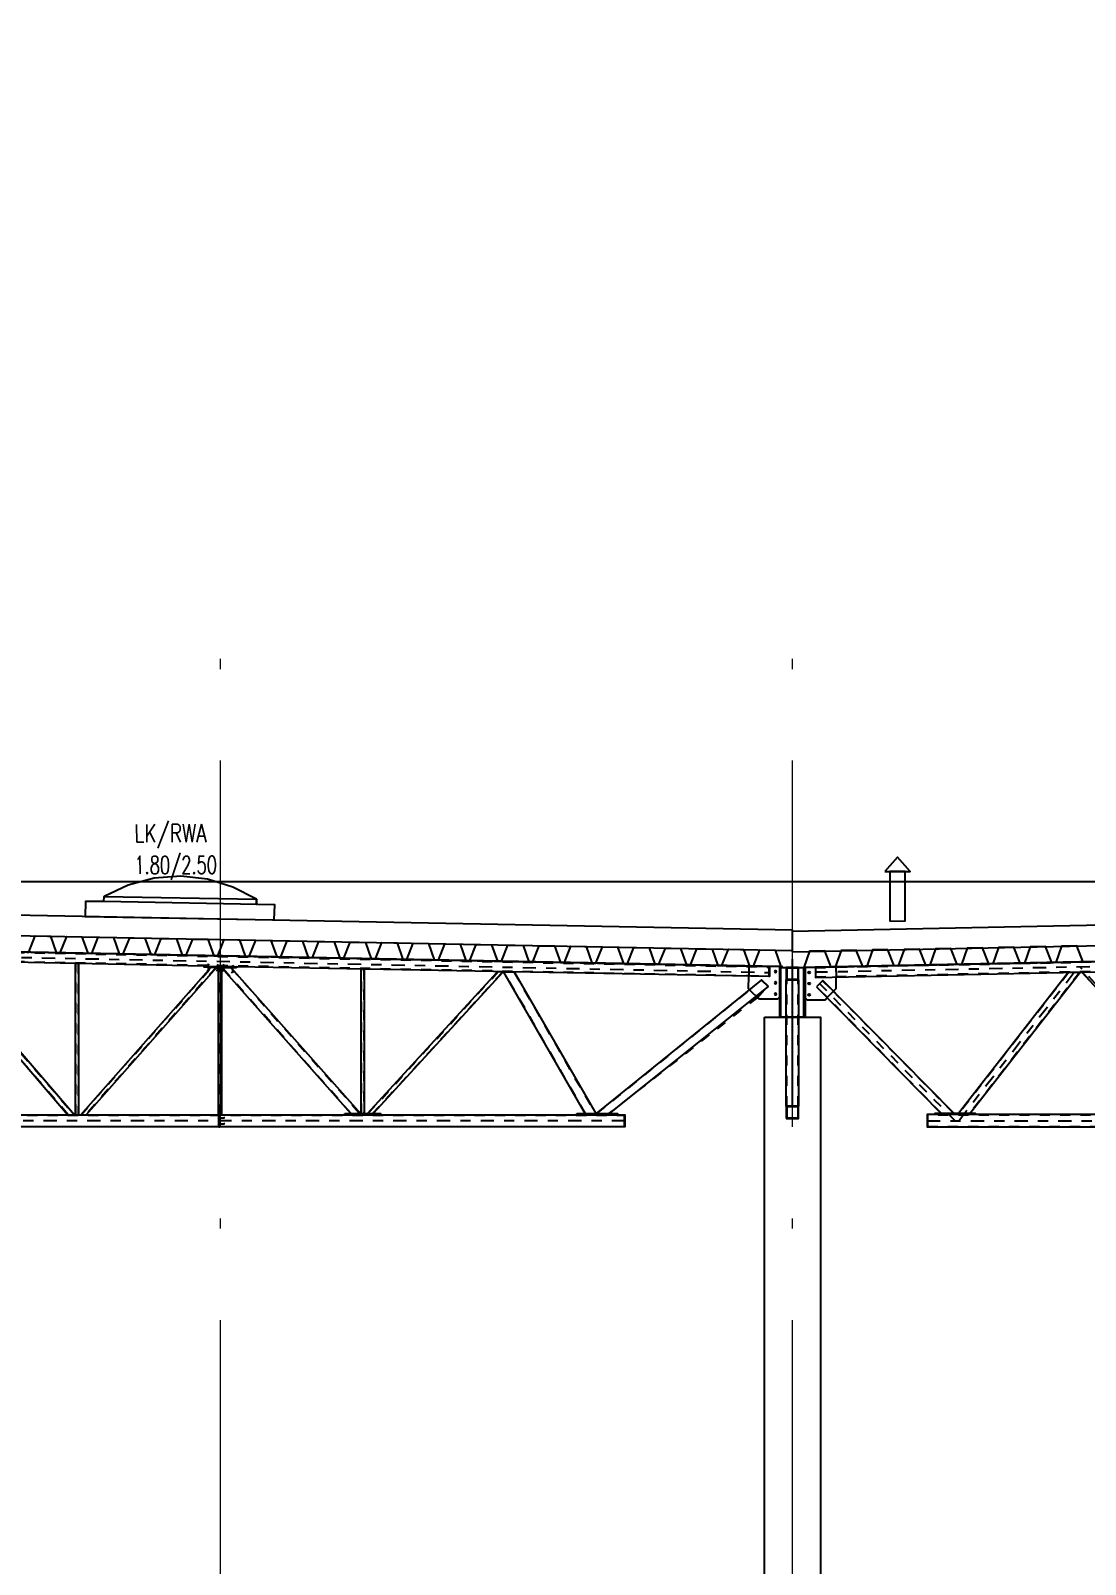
# Model space of a CAD drawing. Extents: x 6529560 to 6558080, y 5579316 to 5588131.
# Drawn here: x 6543759.87 to 6543770.25, y 5579490.75 to 5579505.82 of the extents above; entities that cross this region are included whole.
import ezdxf

# ---------------------------------------------------------------- set-up
doc = ezdxf.new("R2010")
doc.units = 0
doc.header["$MEASUREMENT"] = 0
for name, pattern in [('ACAD_ISO03W100', [30, 12, -18]), ('ACAD_ISO10W100', [18, 12, -3, 0, -3]), ('DASHDOT', [20, 13, -3.4, 0.2, -3.4]), ('HIDDEN', [0.375, 0.25, -0.125])]:
    doc.linetypes.add(name, pattern=pattern)
doc.layers.get('0').update_dxf_attribs({"color": 2, "linetype": 'CONTINUOUS', "lineweight": 5})
for name, color, linetype in [('3_Części', 7, 'CONTINUOUS'), ('5_Śruby', 7, 'CONTINUOUS'), ('ACHSRASTER', 10, 'CONTINUOUS'), ('Dachblech_Schnitt', 40, 'CONTINUOUS'), ('Kon', 3, 'CONTINUOUS'), ('KONS_KW_301L', 1, 'CONTINUOUS'), ('Os1', 6, 'CONTINUOUS'), ('P', 9, 'HIDDEN'), ('Zb', 2, 'CONTINUOUS')]:
    doc.layers.add(name, color=color, linetype=linetype)
doc.layers.add('arch_osie', color=181, linetype='CONTINUOUS', lineweight=5)
doc.styles.add('GR_STANDARD', font='simplex.shx')

# ---------------------------------------------------------------- blocks, each defined once
blk = doc.blocks.new('BL1457099143_00002')
at = {"layer": '3_Części', "color": 2, "linetype": 'HIDDEN', "ltscale": 0.1}
blk.add_line((20021, 12141), (19621, 12141), dxfattribs=at)
at = {"layer": '3_Części', "color": 3, "linetype": 'Continuous'}
blk.add_line((20021, 12141), (20021, 12151), dxfattribs=at)
blk.add_lwpolyline([(20021, 12151), (19621, 12151), (19621, 12141)], dxfattribs=at)
blk = doc.blocks.new('BL1457099143_00003')
at = {"layer": '3_Części', "color": 2, "linetype": 'HIDDEN', "ltscale": 0.1}
blk.add_line((22301, 12141), (21951, 12141), dxfattribs=at)
at = {"layer": '3_Części', "color": 3, "linetype": 'Continuous'}
blk.add_line((22301, 12141), (22301, 12151), dxfattribs=at)
blk.add_lwpolyline([(22301, 12151), (21951, 12151), (21951, 12141)], dxfattribs=at)
blk = doc.blocks.new('BL1457099143_00004')
at = {"layer": '3_Części', "color": 3, "linetype": 'Continuous'}
blk.add_lwpolyline([(19551, 12141), (19548, 12141), (19548, 12021), (19551, 12021), (19551, 12141)], dxfattribs=at)
blk = doc.blocks.new('BL1457099143_00035')
at = {"layer": '3_Części', "color": 3, "linetype": 'Continuous'}
for points in [[(23367, 13585), (23387, 13586), (23387, 13596), (23367, 13595), (23367, 13585)], [(23387, 13586), (23667, 13591), (23667, 13601), (23387, 13596)], [(23667, 13591), (23687, 13592), (23687, 13602), (23667, 13601)]]:
    blk.add_lwpolyline(points, dxfattribs=at)
blk = doc.blocks.new('BL1457099143_00036')
at = {"layer": '3_Części', "color": 3, "linetype": 'Continuous'}
for p, q in [((23531, 12131), (23531, 12031)), ((23541, 12031), (23541, 12131))]:
    blk.add_line(p, q, dxfattribs=at)
for points in [[(23531, 12141), (23531, 12131), (23541, 12131), (23541, 12141), (23531, 12141)], [(23531, 12031), (23531, 12021), (23541, 12021), (23541, 12031), (23531, 12031)]]:
    blk.add_lwpolyline(points, dxfattribs=at)
blk = doc.blocks.new('BL1457099143_00038')
at = {"layer": '3_Części', "color": 2, "linetype": 'HIDDEN', "ltscale": 0.1}
for p, q in [((18718, 13602), (18720, 13502)), ((18698, 13355), (18632, 13293))]:
    blk.add_line(p, q, dxfattribs=at)
at = {"layer": '3_Części', "color": 3, "linetype": 'Continuous'}
blk.add_line((18615, 13277), (18632, 13293), dxfattribs=at)
for points in [[(18718, 13602), (18718, 13603), (18416, 13597), (18416, 13297), (18436, 13277), (18615, 13277)], [(18698, 13355), (18722, 13378), (18720, 13502)]]:
    blk.add_lwpolyline(points, dxfattribs=at)
blk = doc.blocks.new('BL1457099143_00039')
at = {"layer": '3_Części', "color": 2, "linetype": 'HIDDEN', "ltscale": 0.1}
for p, q in [((18518, 13599), (18515, 13598)), ((18515, 13598), (18517, 13499)), ((18520, 13499), (18518, 13599)), ((18517, 13499), (18520, 13499))]:
    blk.add_line(p, q, dxfattribs=at)
blk = doc.blocks.new('BL1457099143_00040')
at = {"layer": '3_Części', "color": 3, "linetype": 'Continuous'}
blk.add_lwpolyline([(18518, 13599), (18515, 13598), (18517, 13499), (18520, 13499), (18518, 13599)], dxfattribs=at)
blk = doc.blocks.new('BL1457099143_00041')
at = {"layer": '3_Części', "color": 2, "linetype": 'HIDDEN', "ltscale": 0.1}
for p, q in [((18593, 13466), (18528, 13405)), ((18530, 13403), (18595, 13464)), ((18595, 13464), (18593, 13466)), ((18528, 13405), (18530, 13403))]:
    blk.add_line(p, q, dxfattribs=at)
blk = doc.blocks.new('BL1457099143_00042')
at = {"layer": '3_Części', "color": 3, "linetype": 'Continuous'}
blk.add_lwpolyline([(18595, 13464), (18593, 13466), (18528, 13405), (18530, 13403), (18595, 13464)], dxfattribs=at)
blk = doc.blocks.new('BL1457099143_00043')
at = {"layer": '5_Śruby', "color": 5, "linetype": 'Continuous'}
for centre in [(18456, 13547), (18456, 13437), (18456, 13327)]:
    blk.add_circle(centre, 9, dxfattribs=at)
blk = doc.blocks.new('BL1457099143_00044')
at = {"layer": '5_Śruby', "color": 2, "linetype": 'Continuous'}
for p, q in [((23396, 13606), (23406, 13598)), ((23406, 13606), (23407, 13536)), ((23416, 13606), (23406, 13598)), ((23398, 13536), (23407, 13544)), ((23417, 13536), (23407, 13544))]:
    blk.add_line(p, q, dxfattribs=at)
blk = doc.blocks.new('BL1457099143_00045')
at = {"layer": '5_Śruby', "color": 2, "linetype": 'Continuous'}
for p, q in [((23486, 12118), (23492, 12111)), ((23548, 12111), (23486, 12111)), ((23486, 12104), (23492, 12111)), ((23548, 12118), (23542, 12111)), ((23548, 12104), (23542, 12111)), ((23486, 12058), (23492, 12051)), ((23548, 12051), (23486, 12051)), ((23486, 12044), (23492, 12051)), ((23548, 12058), (23542, 12051)), ((23548, 12044), (23542, 12051))]:
    blk.add_line(p, q, dxfattribs=at)
blk = doc.blocks.new('BL1457099143_00046')
at = {"layer": '5_Śruby', "color": 2, "linetype": 'Continuous'}
for p, q in [((23489, 13615), (23496, 13610)), ((23496, 13616), (23498, 13553)), ((23503, 13616), (23496, 13610)), ((23549, 13617), (23556, 13611)), ((23556, 13617), (23558, 13554)), ((23563, 13617), (23556, 13611)), ((23490, 13553), (23497, 13559)), ((23505, 13553), (23497, 13559)), ((23550, 13554), (23557, 13560)), ((23565, 13554), (23557, 13560))]:
    blk.add_line(p, q, dxfattribs=at)
blk = doc.blocks.new('BL1457099143_00047')
at = {"layer": '5_Śruby', "color": 2, "linetype": 'Continuous'}
for p, q in [((23637, 13621), (23647, 13613)), ((23647, 13621), (23648, 13551)), ((23656, 13621), (23647, 13613)), ((23639, 13551), (23648, 13559)), ((23658, 13551), (23648, 13559))]:
    blk.add_line(p, q, dxfattribs=at)
blk = doc.blocks.new('A$C5C0C1CCD')
at = {"layer": '3_Części', "color": 3, "linetype": 'Continuous'}
for p, q in [((6269, 138), (17292, -75)), ((11733, -72), (6431, 35)), ((10391, -1532), (9090, -19)), ((9157, -20), (10457, -1532)), ((10469, -1532), (10469, -46)), ((10499, -47), (10499, -1532)), ((10520, -1532), (11802, -83)), ((11855, -84), (10573, -1532)), ((11802, -83), (11855, -84)), ((11874, -1532), (11874, -84)), ((11904, -85), (11904, -1532)), ((13177, -1522), (11905, -85)), ((11905, -85), (12000, -87)), ((12000, -87), (13270, -1522)), ((17290, -175), (12053, -78)), ((13279, -1522), (13279, -102)), ((13309, -103), (13309, -1522)), ((13341, -1522), (14619, -129)), ((14672, -130), (13395, -1522)), ((15481, -1522), (14682, -130)), ((14787, -133), (15585, -1522)), ((15593, -1522), (17215, -209)), ((17280, -271), (15716, -1522)), ((17215, -209), (17280, -271)), ((17290, -175), (17290, -175)), ((6284, -1532), (11879, -1532)), ((11879, -1652), (6284, -1652)), ((11889, -1532), (15869, -1532)), ((15869, -1652), (11889, -1652)), ((15869, -1532), (15869, -1652))]:
    blk.add_line(p, q, dxfattribs=at)
at = {"layer": '3_Części', "color": 1, "linetype": 'DASHDOT', "ltscale": 10}
for p, q in [((6269, 88), (17296, -134)), ((15874, -1592), (3988, -1592))]:
    blk.add_line(p, q, dxfattribs=at)
at = {"layer": '3_Części', "color": 2, "linetype": 'HIDDEN', "ltscale": 0.1}
for p, q in [((10472, -46), (10469, -46)), ((10496, -47), (10472, -46)), ((10496, -47), (10499, -47)), ((11733, -72), (12053, -78)), ((11877, -84), (11874, -84)), ((11901, -85), (11877, -84)), ((11901, -85), (11904, -85)), ((13282, -102), (13279, -102)), ((13306, -103), (13282, -102)), ((13306, -103), (13309, -103)), ((14623, -129), (14619, -129)), ((14668, -130), (14623, -129)), ((14668, -130), (14672, -130)), ((14685, -131), (14682, -130)), ((14783, -133), (14685, -131)), ((14783, -133), (14787, -133)), ((17091, -77), (17091, -71)), ((17290, -169), (17292, -81)), ((17292, -81), (17292, -75)), ((17089, -165), (17290, -169)), ((17089, -171), (17089, -165)), ((17175, -379), (17278, -269)), ((17290, -169), (17290, -175)), ((17114, -321), (17111, -319)), ((17177, -381), (17175, -379)), ((10395, -1532), (10391, -1532)), ((10395, -1532), (10453, -1532)), ((10453, -1532), (10457, -1532)), ((10472, -1532), (10469, -1532)), ((10472, -1532), (10496, -1532)), ((10496, -1532), (10499, -1532)), ((10524, -1532), (10520, -1532)), ((10524, -1532), (10569, -1532)), ((10569, -1532), (10573, -1532)), ((11877, -1532), (11874, -1532)), ((11877, -1532), (11901, -1532)), ((11889, -1532), (11879, -1532)), ((11879, -1652), (11889, -1652)), ((11901, -1532), (11904, -1532)), ((13181, -1522), (13177, -1522)), ((13181, -1522), (13266, -1522)), ((13266, -1522), (13270, -1522)), ((13282, -1522), (13279, -1522)), ((13282, -1522), (13306, -1522)), ((13306, -1522), (13309, -1522)), ((13345, -1522), (13341, -1522)), ((13345, -1522), (13391, -1522)), ((13391, -1522), (13395, -1522)), ((15485, -1522), (15481, -1522)), ((15485, -1522), (15582, -1522)), ((15582, -1522), (15585, -1522)), ((15597, -1522), (15593, -1522)), ((15597, -1522), (15712, -1522)), ((15712, -1522), (15716, -1522))]:
    blk.add_line(p, q, dxfattribs=at)
at = {"layer": 'KONS_KW_301L', "linetype": 'ACAD_ISO03W100'}
for p, q in [((6269, 132), (17292, -81)), ((6269, 44), (17089, -165)), ((10395, -1532), (9094, -19)), ((9153, -20), (10453, -1532)), ((10472, -1532), (10472, -46)), ((10496, -47), (10496, -1532)), ((10524, -1532), (11806, -83)), ((11851, -84), (10569, -1532)), ((11877, -1532), (11877, -84)), ((11901, -85), (11901, -1532)), ((13181, -1522), (11909, -85)), ((11996, -87), (13266, -1522)), ((13282, -1522), (13282, -102)), ((13306, -103), (13306, -1522)), ((13345, -1522), (14623, -129)), ((14668, -130), (13391, -1522)), ((15485, -1522), (14685, -131)), ((14783, -133), (15582, -1522)), ((15597, -1522), (17217, -211)), ((17175, -379), (15712, -1522)), ((3993, -1536), (15869, -1536)), ((3993, -1648), (15869, -1648))]:
    blk.add_line(p, q, dxfattribs=at)
at = {"xscale": -1}
for name, p in [('BL1457099143_00035', (35420, -13673)), ('BL1457099143_00047', (35420, -13673)), ('BL1457099143_00046', (35420, -13673)), ('BL1457099143_00044', (35420, -13673)), ('BL1457099143_00038', (35810, -13673)), ('BL1457099143_00039', (35810, -13673)), ('BL1457099143_00040', (35810, -13673)), ('BL1457099143_00043', (35810, -13673)), ('BL1457099143_00041', (35810, -13673)), ('BL1457099143_00042', (35810, -13673)), ('BL1457099143_00045', (35420, -13673)), ('BL1457099143_00036', (35420, -13673)), ('BL1457099143_00003', (35420, -13673)), ('BL1457099143_00002', (35420, -13673)), ('BL1457099143_00004', (35420, -13673))]:
    blk.add_blockref(name, p, dxfattribs=at)
blk = doc.blocks.new('A$C4F0D0C8D')
at = {"layer": 'Kon'}
for points in [[(-60, -120), (60, -120), (60, 0), (-60, 0)], [(60, -1363), (-60, -1363), (-60, -120), (60, -120)], [(-55, -115), (55, -115), (55, -5), (-55, -5)], [(-60, -1483), (60, -1483), (60, -1363), (-60, -1363)], [(-55, -1478), (55, -1478), (55, -1368), (-55, -1368)]]:
    blk.add_lwpolyline(points, close=True, dxfattribs=at)
at = {"layer": 'Os1'}
blk.add_line((0, -1363), (0, -120), dxfattribs=at)
at = {"layer": 'P'}
for p, q in [((-55, -1363), (-55, -120)), ((55, -1363), (55, -120))]:
    blk.add_line(p, q, dxfattribs=at)
blk = doc.blocks.new('BL1457099235_00038')
at = {"layer": '3_Części', "color": 3, "linetype": 'Continuous'}
blk.add_lwpolyline([(21814, 10644), (21814, 10764), (21811, 10764), (21811, 10644), (21814, 10644)], dxfattribs=at)
blk = doc.blocks.new('BL1457099235_00061')
at = {"layer": '3_Części', "color": 2, "linetype": 'HIDDEN', "ltscale": 0.1}
for p, q in [((20664, 12213), (20867, 12217)), ((20867, 12217), (20869, 12117)), ((20845, 11979), (20782, 11915))]:
    blk.add_line(p, q, dxfattribs=at)
at = {"layer": '3_Części', "color": 3, "linetype": 'Continuous'}
for points in [[(20664, 12213), (20564, 12211), (20564, 11912), (20584, 11892), (20760, 11892), (20782, 11915)], [(20845, 11979), (20871, 12005), (20869, 12117)]]:
    blk.add_lwpolyline(points, dxfattribs=at)
blk = doc.blocks.new('BL1457099235_00066')
at = {"layer": '5_Śruby', "color": 5, "linetype": 'Continuous'}
for centre in [(20604, 12162), (20604, 12052), (20604, 11942)]:
    blk.add_circle(centre, 9, dxfattribs=at)
blk = doc.blocks.new('A$C2A014632')
at = {"layer": '3_Części', "color": 1, "linetype": 'DASHDOT', "ltscale": 10}
for p, q in [((-2306, -96), (-11027, -271)), ((-9614, -1730), (-8438, -219)), ((-7083, -1677), (-8421, -218)), ((-9925, -1730), (-2311, -1730))]:
    blk.add_line(p, q, dxfattribs=at)
at = {"layer": '3_Części', "color": 2, "linetype": 'HIDDEN', "ltscale": 0.1}
for p, q in [((-11023, -227), (-10822, -223)), ((-10822, -217), (-10822, -223)), ((-8532, -271), (-8535, -271)), ((-8423, -268), (-8420, -268)), ((-8399, -268), (-8403, -268)), ((-10904, -518), (-11012, -413)), ((-10953, -353), (-10846, -458)), ((-10820, -311), (-10820, -317)), ((-10904, -518), (-10906, -520)), ((-10843, -456), (-10846, -458)), ((-9450, -1670), (-9850, -1670)), ((-9782, -1660), (-9786, -1660)), ((-9662, -1660), (-9658, -1660)), ((-9613, -1660), (-9617, -1660)), ((-9507, -1660), (-9503, -1660))]:
    blk.add_line(p, q, dxfattribs=at)
at = {"layer": '3_Części', "color": 3, "linetype": 'Continuous'}
for p, q in [((-8535, -271), (-9617, -1660)), ((-9503, -1660), (-8420, -268)), ((-8403, -268), (-7126, -1660)), ((-11014, -415), (-9786, -1660))]:
    blk.add_line(p, q, dxfattribs=at)
at = {"layer": '3_Części', "color": 1, "linetype": 'DASHDOT', "ltscale": 0.05}
blk.add_line((-10986, -379), (-9650, -1730), dxfattribs=at)
at = {"layer": '3_Części', "color": 3, "linetype": 'Continuous'}
for points in [[(-2412, -48), (-11023, -221), (-11021, -321), (-2410, -148)], [(-9658, -1660), (-10951, -350), (-11014, -415)], [(-2416, -1670), (-9920, -1670), (-9920, -1790), (-2416, -1790)], [(-9450, -1670), (-9450, -1660), (-9850, -1660), (-9850, -1670)]]:
    blk.add_lwpolyline(points, dxfattribs=at)
at = {"layer": 'ACHSRASTER'}
for p, q in [((-8420, -268), (-8403, -268)), ((-9658, -1660), (-9617, -1660))]:
    blk.add_line(p, q, dxfattribs=at)
at = {"layer": 'KONS_KW_301L', "linetype": 'ACAD_ISO03W100'}
for p, q in [((-11021, -315), (-2310, -140)), ((-2312, -52), (-10822, -223)), ((-8532, -271), (-9613, -1660)), ((-9662, -1660), (-10846, -458)), ((-2316, -1674), (-9920, -1674)), ((-9920, -1786), (-2316, -1786))]:
    blk.add_line(p, q, dxfattribs=at)
for points in [[(-8532, -271), (-8423, -268), (-9507, -1660), (-9613, -1660)], [(-7075, -1660), (-7121, -1660), (-8399, -268), (-8353, -267)], [(-9662, -1660), (-9782, -1660), (-10904, -518)]]:
    blk.add_lwpolyline(points, dxfattribs=at)
for name, p in [('BL1457099235_00061', (-31689, -12434)), ('BL1457099235_00066', (-31689, -12434)), ('BL1457099235_00038', (-31734, -12434))]:
    blk.add_blockref(name, p)

msp = doc.modelspace()

# ---------------------------------------------------------------- linework, layer by layer
at = {"layer": 'arch_osie', "linetype": 'ACAD_ISO10W100', "ltscale": 0.3, "extrusion": (8.0265e-10, -4.94832e-09, 1), "elevation": 0}
for points in [[(6543761.7402, 5579478.5458), (6543761.7402, 5579500.3799)], [(6543767.3652, 5579478.5458), (6543767.3652, 5579500.3799)]]:
    msp.add_lwpolyline(points, dxfattribs=at)
at = {"layer": 'Dachblech_Schnitt', "elevation": 0.0224}
for points in [[(6543759.8337, 5579496.7637), (6543759.8537, 5579496.7634), (6543759.9167, 5579496.9222), (6543760.0667, 5579496.9193), (6543760.1236, 5579496.7582), (6543760.1636, 5579496.7574), (6543760.2267, 5579496.9162), (6543760.3766, 5579496.9133), (6543760.4335, 5579496.7522), (6543760.4735, 5579496.7514), (6543760.5366, 5579496.9102), (6543760.6866, 5579496.9074), (6543760.7435, 5579496.7462), (6543760.7635, 5579496.7458)], [(6543760.7635, 5579496.7458), (6543760.7835, 5579496.7455), (6543760.8465, 5579496.9043), (6543760.9965, 5579496.9014), (6543761.0534, 5579496.7403), (6543761.0934, 5579496.7395), (6543761.1565, 5579496.8983), (6543761.3065, 5579496.8954), (6543761.3634, 5579496.7343), (6543761.4034, 5579496.7335), (6543761.4664, 5579496.8923), (6543761.6164, 5579496.8894), (6543761.6733, 5579496.7283), (6543761.6933, 5579496.7279)], [(6543761.6933, 5579496.7279), (6543761.7133, 5579496.7276), (6543761.7764, 5579496.8864), (6543761.9263, 5579496.8835), (6543761.9833, 5579496.7224), (6543762.0232, 5579496.7216), (6543762.0863, 5579496.8804), (6543762.2363, 5579496.8775), (6543762.2932, 5579496.7164), (6543762.3332, 5579496.7156), (6543762.3963, 5579496.8744), (6543762.5462, 5579496.8715), (6543762.6031, 5579496.7104), (6543762.6231, 5579496.71)], [(6543762.6231, 5579496.71), (6543762.6431, 5579496.7096), (6543762.7062, 5579496.8685), (6543762.8562, 5579496.8656), (6543762.9131, 5579496.7045), (6543762.9531, 5579496.7037), (6543763.0161, 5579496.8625), (6543763.1661, 5579496.8596), (6543763.223, 5579496.6985), (6543763.263, 5579496.6977), (6543763.3261, 5579496.8565), (6543763.4761, 5579496.8536), (6543763.533, 5579496.6925), (6543763.553, 5579496.6921)], [(6543763.553, 5579496.6921), (6543763.573, 5579496.6917), (6543763.636, 5579496.8506), (6543763.786, 5579496.8477), (6543763.8429, 5579496.6865), (6543763.8829, 5579496.6858), (6543763.946, 5579496.8446), (6543764.0959, 5579496.8417), (6543764.1529, 5579496.6806), (6543764.1928, 5579496.6798), (6543764.2559, 5579496.8386), (6543764.4059, 5579496.8357), (6543764.4628, 5579496.6746), (6543764.4828, 5579496.6742)], [(6543764.4828, 5579496.6742), (6543764.5028, 5579496.6738), (6543764.5659, 5579496.8327), (6543764.7158, 5579496.8298), (6543764.7727, 5579496.6686), (6543764.8127, 5579496.6679), (6543764.8758, 5579496.8267), (6543765.0258, 5579496.8238), (6543765.0827, 5579496.6627), (6543765.1227, 5579496.6619), (6543765.1857, 5579496.8207), (6543765.3357, 5579496.8178), (6543765.3926, 5579496.6567), (6543765.4126, 5579496.6563)], [(6543765.4126, 5579496.6563), (6543765.4326, 5579496.6559), (6543765.4957, 5579496.8148), (6543765.6457, 5579496.8119), (6543765.7026, 5579496.6507), (6543765.7426, 5579496.65), (6543765.8056, 5579496.8088), (6543765.9556, 5579496.8059), (6543766.0125, 5579496.6448), (6543766.0525, 5579496.644), (6543766.1156, 5579496.8028), (6543766.2655, 5579496.7999), (6543766.3225, 5579496.6388), (6543766.3424, 5579496.6384)], [(6543766.3424, 5579496.6384), (6543766.3624, 5579496.638), (6543766.4255, 5579496.7968), (6543766.5755, 5579496.794), (6543766.6324, 5579496.6328), (6543766.6724, 5579496.6321), (6543766.7355, 5579496.7909), (6543766.8854, 5579496.788), (6543766.9423, 5579496.6269), (6543766.9823, 5579496.6261), (6543767.0454, 5579496.7849), (6543767.1954, 5579496.782), (6543767.2523, 5579496.6209), (6543767.2723, 5579496.6205)], [(6543768.3868, 5579496.6291), (6543768.3668, 5579496.6287), (6543768.3036, 5579496.7875), (6543768.1536, 5579496.7845), (6543768.0969, 5579496.6233), (6543768.0569, 5579496.6225), (6543767.9936, 5579496.7812), (6543767.8437, 5579496.7782), (6543767.7869, 5579496.617), (6543767.7469, 5579496.6162), (6543767.6837, 5579496.775), (6543767.5337, 5579496.7719), (6543767.477, 5579496.6107), (6543767.457, 5579496.6103)], [(6543769.3166, 5579496.6479), (6543769.2966, 5579496.6475), (6543769.2334, 5579496.8063), (6543769.0834, 5579496.8032), (6543769.0267, 5579496.6421), (6543768.9867, 5579496.6413), (6543768.9235, 5579496.8), (6543768.7735, 5579496.797), (6543768.7167, 5579496.6358), (6543768.6767, 5579496.635), (6543768.6135, 5579496.7937), (6543768.4635, 5579496.7907), (6543768.4068, 5579496.6295), (6543768.3868, 5579496.6291)], [(6543770.2464, 5579496.6667), (6543770.2264, 5579496.6663), (6543770.1632, 5579496.8251), (6543770.0132, 5579496.822), (6543769.9565, 5579496.6609), (6543769.9165, 5579496.66), (6543769.8533, 5579496.8188), (6543769.7033, 5579496.8158), (6543769.6465, 5579496.6546), (6543769.6065, 5579496.6538), (6543769.5433, 5579496.8125), (6543769.3934, 5579496.8095), (6543769.3366, 5579496.6483), (6543769.3166, 5579496.6479)]]:
    msp.add_lwpolyline(points, dxfattribs=at)
at = {"layer": 'Kon'}
for p, q in [((6543767.2389, 5579496.6208, 0.0224), (6543756.1151, 5579496.8354, 0.0224)), ((6543767.4793, 5579496.6108, 0.0224), (6543778.6154, 5579496.8359, 0.0224)), ((6543767.2528, 5579496.1244, 0.0224), (6543767.2527, 5579496.611, 0.0224)), ((6543767.4778, 5579496.1244, 0.0224), (6543767.4777, 5579496.611, 0.0224))]:
    msp.add_line(p, q, dxfattribs=at)
at = {"layer": 'Kon', "elevation": 0.0224}
msp.add_lwpolyline([(6543767.4903, 5579496.1244), (6543767.2403, 5579496.1244), (6543767.2402, 5579496.611), (6543767.4902, 5579496.611)], close=True, dxfattribs=at)
at = {"layer": 'KONS_KW_301L'}
msp.add_line((6543799.9914, 5579497.4549, -6.2957), (6543721.7998, 5579497.4549, -0.0145), dxfattribs=at)
at = {"layer": 'KONS_KW_301L', "elevation": -21.2477}
for points in [[(6543768.2749, 5579497.5566), (6543768.5249, 5579497.5566), (6543768.3999, 5579497.6965)], [(6543768.3249, 5579497.0691), (6543768.4749, 5579497.0723), (6543768.4749, 5579497.5566), (6543768.3249, 5579497.5566)]]:
    msp.add_lwpolyline(points, close=True, dxfattribs=at)
at = {"layer": 'KONS_KW_301L'}
for points in [[(6543760.5934, 5579497.2594), (6543760.4134, 5579497.2626), (6543760.4077, 5579497.1127), (6543762.2678, 5579497.0795), (6543762.2735, 5579497.2294), (6543760.5934, 5579497.2594), (6543760.5953, 5579497.3094), (6543762.0954, 5579497.2826), (6543762.0935, 5579497.2326), (6543762.0954, 5579497.2826), (6543762.0954, 5579497.2826), (6543762.0954, 5579497.2826), (6543762.0954, 5579497.2826), (6543762.0954, 5579497.2826), (6543762.0954, 5579497.2826), (6543762.0954, 5579497.2826), (6543762.0954, 5579497.2826), (6543762.0954, 5579497.2826), (6543761.862, 5579497.4035), (6543761.6104, 5579497.4796), (6543761.3491, 5579497.5085), (6543761.087, 5579497.489), (6543760.8329, 5579497.4219), (6543760.5953, 5579497.3094)], [(6543767.3649, 5579496.7788), (6543767.3645, 5579496.9788), (6543756.1133, 5579497.1954), (6543756.1144, 5579496.9954), (6543767.3649, 5579496.7788)], [(6543767.3618, 5579496.7676), (6543778.6157, 5579496.9959), (6543778.6154, 5579497.1959), (6543767.3621, 5579496.9676), (6543767.3618, 5579496.7676)]]:
    msp.add_lwpolyline(points, dxfattribs=at)
at = {"layer": 'Os1'}
msp.add_line((6543767.3652, 5579496.1204, 0.0224), (6543767.3652, 5579496.6957, 0.0224), dxfattribs=at)
at = {"layer": 'Zb', "elevation": 0.0224}
msp.add_lwpolyline([(6543767.0903, 5579496.1244), (6543767.6403, 5579496.1244), (6543767.6403, 5579484.9549), (6543767.0903, 5579484.9549)], close=True, dxfattribs=at)

# ---------------------------------------------------------------- block references
at = {"layer": 'ACHSRASTER', "xscale": 0.0010000000006282, "yscale": 0.0010000000006282, "zscale": 0.0010000000006282}
for name, p in [('A$C5C0C1CCD', (6543749.8452, 5579496.6976, 0.0224)), ('A$C2A014632', (6543778.6147, 5579496.8358, 0.0224)), ('A$C4F0D0C8D', (6543767.3653, 5579496.611, 0.0224))]:
    msp.add_blockref(name, p, dxfattribs=at)

# ---------------------------------------------------------------- texts
at = {"layer": 'KONS_KW_301L', "style": 'GR_STANDARD'}
for s, width, p in [('LK/RWA', 0.77381, (6543760.8921, 5579497.8441, 0.0224)), ('1.80/2.50', 0.668915, (6543760.8928, 5579497.5316, 0.0224))]:
    msp.add_text(s, height=0.175, rotation=0.12668, dxfattribs=dict(at, width=width)).set_placement(p)

doc.saveas('drawing.dxf')
